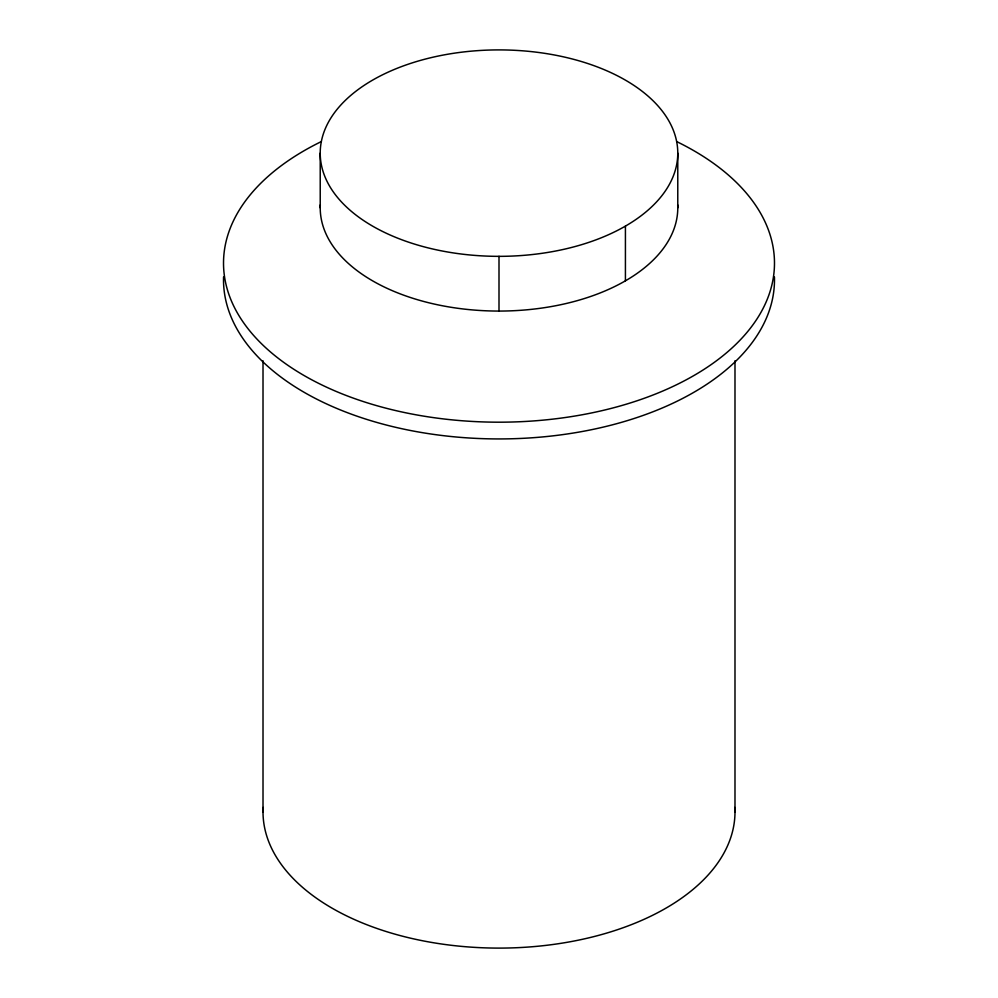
<?xml version="1.0" encoding="UTF-8"?>
<svg xmlns="http://www.w3.org/2000/svg" width="998" height="998" viewBox="0 0 998 998"><rect width="100%" height="100%" fill="white"/><g stroke="black" fill="none" stroke-linecap="round" stroke-linejoin="round"><path stroke-width="1.5" d="M734.99 360.765L734.99 811.861M677.779 153.118A178.779 103.218 0 0 1 409.604 242.514A178.779 103.218 0 0 1 409.604 63.735A178.779 103.218 0 0 1 677.779 153.118L677.779 207.834M625.422 226.109L625.422 280.825M499 256.336L499 311.064A178.779 103.218 0 0 0 677.704 204.864M320.221 153.118L320.221 207.834M263.01 360.765L263.01 811.861M499 311.064A178.779 103.218 0 0 1 320.296 204.864M774.436 276.933A275.485 159.056 0 0 1 499 438.933A275.485 159.056 0 0 1 223.564 276.933M677.031 141.753A275.485 159.056 0 0 1 699.099 372.454A275.485 159.056 0 0 1 298.901 372.454A275.485 159.056 0 0 1 320.969 141.753M734.865 807.432A235.99 136.239 0 0 1 499 948.1A235.99 136.239 0 0 1 263.135 807.432"/></g></svg>
